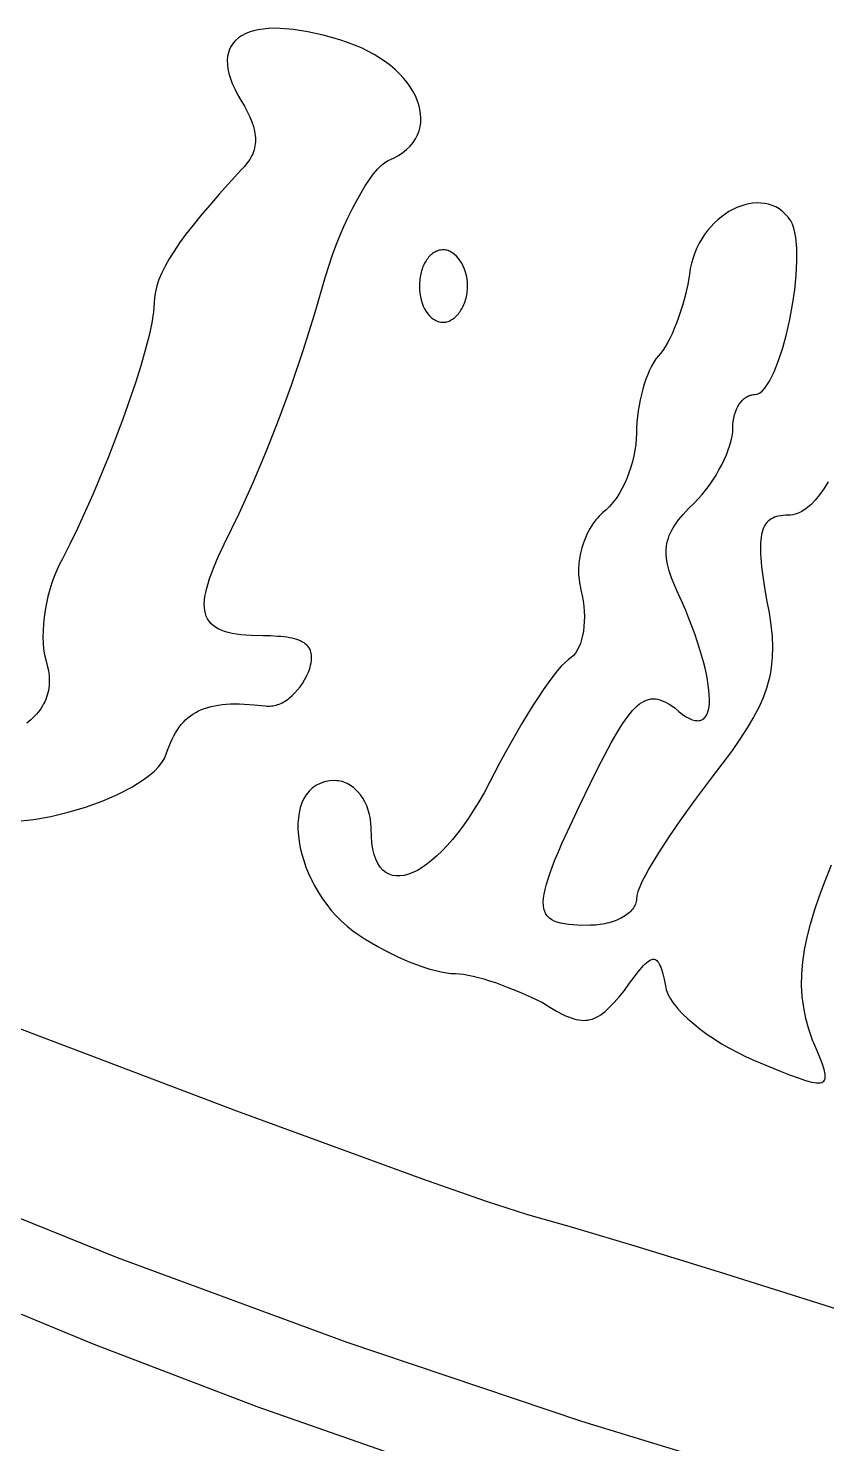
# Model space of a CAD drawing. Extents: x 0.98 to 7.44, y -5.29 to -1.05.
# Drawn here: x 6.6469 to 6.6929, y -2.1837 to -2.1022 of the extents above; entities that cross this region are included whole.
import ezdxf

# ---------------------------------------------------------------- set-up
doc = ezdxf.new("R2010")
doc.units = 0
doc.header["$MEASUREMENT"] = 0
doc.layers.add('BLACK', color=7, linetype='CONTINUOUS')

msp = doc.modelspace()

# ---------------------------------------------------------------- linework, layer by layer
at = {"layer": 'BLACK', "linetype": 'CONTINUOUS'}
for p, q in [((6.660183, -2.102326), (6.659913, -2.102388)), ((6.660473, -2.102281), (6.660183, -2.102326)), ((6.660783, -2.102252), (6.660473, -2.102281)), ((6.661113, -2.10224), (6.660783, -2.102252)), ((6.661461, -2.102244), (6.661113, -2.10224)), ((6.662214, -2.102304), (6.661461, -2.102244)), ((6.663039, -2.102435), (6.662214, -2.102304)), ((6.658745, -2.10309), (6.658629, -2.10326)), ((6.658884, -2.102934), (6.658745, -2.10309)), ((6.659046, -2.102794), (6.658884, -2.102934)), ((6.65923, -2.102669), (6.659046, -2.102794)), ((6.659436, -2.10256), (6.65923, -2.102669)), ((6.659664, -2.102466), (6.659436, -2.10256)), ((6.659913, -2.102388), (6.659664, -2.102466)), ((6.663932, -2.102637), (6.663039, -2.102435)), ((6.66489, -2.102912), (6.663932, -2.102637)), ((6.665323, -2.103051), (6.66489, -2.102912)), ((6.665738, -2.103204), (6.665323, -2.103051)), ((6.658425, -2.103857), (6.658406, -2.104084)), ((6.658469, -2.103644), (6.658425, -2.103857)), ((6.658537, -2.103444), (6.658469, -2.103644)), ((6.658629, -2.10326), (6.658537, -2.103444)), ((6.666132, -2.103372), (6.665738, -2.103204)), ((6.666508, -2.103553), (6.666132, -2.103372)), ((6.666863, -2.103746), (6.666508, -2.103553)), ((6.667197, -2.10395), (6.666863, -2.103746)), ((6.667511, -2.104164), (6.667197, -2.10395)), ((6.658406, -2.104084), (6.658412, -2.104326)), ((6.658412, -2.104326), (6.658444, -2.10458)), ((6.658444, -2.10458), (6.658501, -2.104849)), ((6.667805, -2.104388), (6.667511, -2.104164)), ((6.668076, -2.10462), (6.667805, -2.104388)), ((6.668326, -2.104859), (6.668076, -2.10462)), ((6.658501, -2.104849), (6.658586, -2.10513)), ((6.658586, -2.10513), (6.658697, -2.105425)), ((6.658697, -2.105425), (6.658835, -2.105732)), ((6.668554, -2.105104), (6.668326, -2.104859)), ((6.66876, -2.105354), (6.668554, -2.105104)), ((6.668943, -2.105608), (6.66876, -2.105354)), ((6.669102, -2.105865), (6.668943, -2.105608)), ((6.658835, -2.105732), (6.659001, -2.106052)), ((6.659001, -2.106052), (6.659196, -2.106385)), ((6.659196, -2.106385), (6.659391, -2.106715)), ((6.669239, -2.106124), (6.669102, -2.105865)), ((6.669352, -2.106385), (6.669239, -2.106124)), ((6.669441, -2.106645), (6.669352, -2.106385)), ((6.659391, -2.106715), (6.65956, -2.107031)), ((6.65956, -2.107031), (6.659703, -2.107332)), ((6.669505, -2.106904), (6.669441, -2.106645)), ((6.669545, -2.107161), (6.669505, -2.106904)), ((6.66956, -2.107415), (6.669545, -2.107161)), ((6.659703, -2.107332), (6.659821, -2.107619)), ((6.659821, -2.107619), (6.659912, -2.107895)), ((6.659912, -2.107895), (6.659977, -2.10816)), ((6.669451, -2.108149), (6.669513, -2.107911)), ((6.669513, -2.107911), (6.669549, -2.107666)), ((6.669549, -2.107666), (6.66956, -2.107415)), ((6.659977, -2.10816), (6.66, -2.108288)), ((6.66, -2.108288), (6.660016, -2.108414)), ((6.660016, -2.108414), (6.660026, -2.108537)), ((6.660026, -2.108778), (6.660016, -2.108896)), ((6.660026, -2.108537), (6.660029, -2.108659)), ((6.660029, -2.108659), (6.660026, -2.108778)), ((6.668936, -2.109024), (6.669106, -2.108819)), ((6.669106, -2.108819), (6.669248, -2.108605)), ((6.669248, -2.108605), (6.669363, -2.108381)), ((6.669363, -2.108381), (6.669451, -2.108149)), ((6.659765, -2.109676), (6.659703, -2.109783)), ((6.659821, -2.109568), (6.659765, -2.109676)), ((6.659869, -2.10946), (6.659821, -2.109568)), ((6.659912, -2.10935), (6.659869, -2.10946)), ((6.659947, -2.109238), (6.659912, -2.10935)), ((6.659977, -2.109126), (6.659947, -2.109238)), ((6.66, -2.109012), (6.659977, -2.109126)), ((6.660016, -2.108896), (6.66, -2.109012)), ((6.667979, -2.109719), (6.668261, -2.109565)), ((6.668261, -2.109565), (6.668514, -2.109398)), ((6.668514, -2.109398), (6.668739, -2.109217)), ((6.668739, -2.109217), (6.668936, -2.109024)), ((6.659196, -2.110412), (6.657944, -2.111789)), ((6.659391, -2.110204), (6.659196, -2.110412)), ((6.65956, -2.109994), (6.659391, -2.110204)), ((6.659703, -2.109783), (6.65956, -2.109994)), ((6.66683, -2.110625), (6.667057, -2.110353)), ((6.667057, -2.110353), (6.667273, -2.110132)), ((6.667273, -2.110132), (6.667478, -2.109965)), ((6.667478, -2.109965), (6.667668, -2.109857)), ((6.667668, -2.109857), (6.667979, -2.109719)), ((6.666109, -2.11171), (6.666354, -2.111307)), ((6.666354, -2.111307), (6.666595, -2.110944)), ((6.666595, -2.110944), (6.66683, -2.110625)), ((6.657944, -2.111789), (6.657393, -2.112419)), ((6.665862, -2.112149), (6.666109, -2.11171)), ((6.657393, -2.112419), (6.656891, -2.113012)), ((6.66537, -2.11312), (6.665615, -2.11262)), ((6.665615, -2.11262), (6.665862, -2.112149)), ((6.687081, -2.112937), (6.686865, -2.113096)), ((6.687303, -2.112795), (6.687081, -2.112937)), ((6.687529, -2.112669), (6.687303, -2.112795)), ((6.687758, -2.112561), (6.687529, -2.112669)), ((6.68799, -2.11247), (6.687758, -2.112561)), ((6.688222, -2.112397), (6.68799, -2.11247)), ((6.688455, -2.112343), (6.688222, -2.112397)), ((6.688687, -2.112308), (6.688455, -2.112343)), ((6.688916, -2.112292), (6.688687, -2.112308)), ((6.689143, -2.112297), (6.688916, -2.112292)), ((6.689365, -2.112322), (6.689143, -2.112297)), ((6.689582, -2.112369), (6.689365, -2.112322)), ((6.689792, -2.112437), (6.689582, -2.112369)), ((6.689995, -2.112527), (6.689792, -2.112437)), ((6.69019, -2.11264), (6.689995, -2.112527)), ((6.690375, -2.112776), (6.69019, -2.11264)), ((6.690549, -2.112936), (6.690375, -2.112776)), ((6.690712, -2.11312), (6.690549, -2.112936)), ((6.656436, -2.113572), (6.656027, -2.114099)), ((6.656891, -2.113012), (6.656436, -2.113572)), ((6.664894, -2.114193), (6.665129, -2.113646)), ((6.665129, -2.113646), (6.66537, -2.11312)), ((6.686259, -2.113662), (6.686075, -2.113879)), ((6.686453, -2.113458), (6.686259, -2.113662)), ((6.686655, -2.113269), (6.686453, -2.113458)), ((6.686865, -2.113096), (6.686655, -2.113269)), ((6.690862, -2.113329), (6.690712, -2.11312)), ((6.690958, -2.113517), (6.690862, -2.113329)), ((6.691039, -2.113739), (6.690958, -2.113517)), ((6.691104, -2.113993), (6.691039, -2.113739)), ((6.656027, -2.114099), (6.655662, -2.114596)), ((6.664668, -2.114758), (6.664894, -2.114193)), ((6.68574, -2.114354), (6.685591, -2.114611)), ((6.685901, -2.11411), (6.68574, -2.114354)), ((6.686075, -2.113879), (6.685901, -2.11411)), ((6.691154, -2.114277), (6.691104, -2.113993)), ((6.691213, -2.114922), (6.691154, -2.114277)), ((6.655341, -2.115065), (6.655063, -2.115508)), ((6.655662, -2.114596), (6.655341, -2.115065)), ((6.664247, -2.115927), (6.664451, -2.115337)), ((6.664451, -2.115337), (6.664668, -2.114758)), ((6.670057, -2.115362), (6.670003, -2.115421)), ((6.670113, -2.115307), (6.670057, -2.115362)), ((6.670171, -2.115255), (6.670113, -2.115307)), ((6.670231, -2.115208), (6.670171, -2.115255)), ((6.670294, -2.115165), (6.670231, -2.115208)), ((6.670358, -2.115127), (6.670294, -2.115165)), ((6.670425, -2.115093), (6.670358, -2.115127)), ((6.670493, -2.115064), (6.670425, -2.115093)), ((6.670563, -2.11504), (6.670493, -2.115064)), ((6.670635, -2.115021), (6.670563, -2.11504)), ((6.670709, -2.115007), (6.670635, -2.115021)), ((6.670785, -2.114999), (6.670709, -2.115007)), ((6.670862, -2.114996), (6.670785, -2.114999)), ((6.670927, -2.114999), (6.670862, -2.114996)), ((6.670992, -2.115007), (6.670927, -2.114999)), ((6.671057, -2.115021), (6.670992, -2.115007)), ((6.671121, -2.11504), (6.671057, -2.115021)), ((6.671185, -2.115064), (6.671121, -2.11504)), ((6.671248, -2.115093), (6.671185, -2.115064)), ((6.671311, -2.115127), (6.671248, -2.115093)), ((6.671372, -2.115165), (6.671311, -2.115127)), ((6.671492, -2.115255), (6.671372, -2.115165)), ((6.671607, -2.115362), (6.671492, -2.115255)), ((6.671716, -2.115484), (6.671607, -2.115362)), ((6.685337, -2.11516), (6.685233, -2.115451)), ((6.685456, -2.11488), (6.685337, -2.11516)), ((6.685591, -2.114611), (6.685456, -2.11488)), ((6.69122, -2.115653), (6.691213, -2.114922)), ((6.654825, -2.115927), (6.654628, -2.116324)), ((6.655063, -2.115508), (6.654825, -2.115927)), ((6.664057, -2.116524), (6.664247, -2.115927)), ((6.669599, -2.116193), (6.669573, -2.116285)), ((6.669628, -2.116104), (6.669599, -2.116193)), ((6.669659, -2.116016), (6.669628, -2.116104)), ((6.669693, -2.115932), (6.669659, -2.116016)), ((6.66973, -2.11585), (6.669693, -2.115932)), ((6.669769, -2.11577), (6.66973, -2.11585)), ((6.669811, -2.115694), (6.669769, -2.11577)), ((6.669855, -2.115621), (6.669811, -2.115694)), ((6.669902, -2.115551), (6.669855, -2.115621)), ((6.669951, -2.115484), (6.669902, -2.115551)), ((6.670003, -2.115421), (6.669951, -2.115484)), ((6.671817, -2.115621), (6.671716, -2.115484)), ((6.671911, -2.11577), (6.671817, -2.115621)), ((6.671995, -2.115932), (6.671911, -2.11577)), ((6.672069, -2.116104), (6.671995, -2.115932)), ((6.672132, -2.116285), (6.672069, -2.116104)), ((6.685078, -2.116064), (6.685029, -2.116385)), ((6.685146, -2.115752), (6.685078, -2.116064)), ((6.685233, -2.115451), (6.685146, -2.115752)), ((6.691179, -2.116449), (6.69122, -2.115653)), ((6.654469, -2.116701), (6.654348, -2.117061)), ((6.654628, -2.116324), (6.654469, -2.116701)), ((6.663424, -2.118707), (6.664057, -2.116524)), ((6.669475, -2.116975), (6.669473, -2.117079)), ((6.66948, -2.116873), (6.669475, -2.116975)), ((6.669488, -2.116771), (6.66948, -2.116873)), ((6.669499, -2.116671), (6.669488, -2.116771)), ((6.669513, -2.116572), (6.669499, -2.116671)), ((6.66953, -2.116474), (6.669513, -2.116572)), ((6.66955, -2.116379), (6.66953, -2.116474)), ((6.669573, -2.116285), (6.66955, -2.116379)), ((6.672182, -2.116474), (6.672132, -2.116285)), ((6.67222, -2.116671), (6.672182, -2.116474)), ((6.672243, -2.116873), (6.67222, -2.116671)), ((6.672251, -2.117079), (6.672243, -2.116873)), ((6.684971, -2.11675), (6.684907, -2.117079)), ((6.685029, -2.116385), (6.684971, -2.11675)), ((6.691094, -2.117287), (6.691179, -2.116449)), ((6.654212, -2.117734), (6.654196, -2.118051)), ((6.654262, -2.117404), (6.654212, -2.117734)), ((6.654348, -2.117061), (6.654262, -2.117404)), ((6.669473, -2.117079), (6.66948, -2.117286)), ((6.66948, -2.117286), (6.669499, -2.117488)), ((6.669499, -2.117488), (6.66953, -2.117684)), ((6.66953, -2.117684), (6.669573, -2.117873)), ((6.672132, -2.117873), (6.672159, -2.11778)), ((6.672159, -2.11778), (6.672182, -2.117684)), ((6.672182, -2.117684), (6.672203, -2.117587)), ((6.672203, -2.117587), (6.67222, -2.117488)), ((6.67222, -2.117488), (6.672233, -2.117387)), ((6.672233, -2.117387), (6.672243, -2.117286)), ((6.672243, -2.117286), (6.672249, -2.117183)), ((6.672249, -2.117183), (6.672251, -2.117079)), ((6.684819, -2.117483), (6.684727, -2.117845)), ((6.6849, -2.117117), (6.684819, -2.117483)), ((6.684907, -2.117079), (6.6849, -2.117117)), ((6.69097, -2.118146), (6.691094, -2.117287)), ((6.654161, -2.11856), (6.65406, -2.119191)), ((6.654196, -2.118051), (6.654161, -2.11856)), ((6.669573, -2.117873), (6.669628, -2.118055)), ((6.669628, -2.118055), (6.669693, -2.118227)), ((6.669693, -2.118227), (6.669769, -2.118388)), ((6.669769, -2.118388), (6.669855, -2.118537)), ((6.669855, -2.118537), (6.669951, -2.118674)), ((6.671716, -2.118674), (6.671767, -2.118607)), ((6.671767, -2.118607), (6.671817, -2.118537)), ((6.671817, -2.118537), (6.671865, -2.118464)), ((6.671865, -2.118464), (6.671911, -2.118388)), ((6.671911, -2.118388), (6.671954, -2.118309)), ((6.671954, -2.118309), (6.671995, -2.118227)), ((6.671995, -2.118227), (6.672033, -2.118142)), ((6.672033, -2.118142), (6.672069, -2.118055)), ((6.672069, -2.118055), (6.672102, -2.117965)), ((6.672102, -2.117965), (6.672132, -2.117873)), ((6.684519, -2.11855), (6.684403, -2.118889)), ((6.684627, -2.118202), (6.684519, -2.11855)), ((6.684727, -2.117845), (6.684627, -2.118202)), ((6.69081, -2.119006), (6.69097, -2.118146)), ((6.65406, -2.119191), (6.653899, -2.11993)), ((6.662774, -2.120788), (6.663424, -2.118707)), ((6.669951, -2.118674), (6.670057, -2.118796)), ((6.670057, -2.118796), (6.670113, -2.118852)), ((6.670113, -2.118852), (6.670171, -2.118903)), ((6.670171, -2.118903), (6.670231, -2.11895)), ((6.670231, -2.11895), (6.670294, -2.118993)), ((6.670294, -2.118993), (6.670358, -2.119032)), ((6.670358, -2.119032), (6.670425, -2.119065)), ((6.670425, -2.119065), (6.670493, -2.119094)), ((6.670493, -2.119094), (6.670563, -2.119119)), ((6.670563, -2.119119), (6.670635, -2.119138)), ((6.670635, -2.119138), (6.670709, -2.119151)), ((6.670709, -2.119151), (6.670785, -2.11916)), ((6.670785, -2.11916), (6.670862, -2.119162)), ((6.670862, -2.119162), (6.670927, -2.11916)), ((6.670927, -2.11916), (6.670992, -2.119151)), ((6.670992, -2.119151), (6.671057, -2.119138)), ((6.671057, -2.119138), (6.671121, -2.119119)), ((6.671121, -2.119119), (6.671185, -2.119094)), ((6.671185, -2.119094), (6.671248, -2.119065)), ((6.671248, -2.119065), (6.671311, -2.119032)), ((6.671311, -2.119032), (6.671372, -2.118993)), ((6.671372, -2.118993), (6.671433, -2.11895)), ((6.671433, -2.11895), (6.671492, -2.118903)), ((6.671492, -2.118903), (6.67155, -2.118852)), ((6.67155, -2.118852), (6.671607, -2.118796)), ((6.671607, -2.118796), (6.671662, -2.118737)), ((6.671662, -2.118737), (6.671716, -2.118674)), ((6.684282, -2.119215), (6.684156, -2.119526)), ((6.684403, -2.118889), (6.684282, -2.119215)), ((6.69062, -2.119845), (6.69081, -2.119006)), ((6.653899, -2.11993), (6.653683, -2.120762)), ((6.683894, -2.120096), (6.683759, -2.12035)), ((6.684027, -2.11982), (6.683894, -2.120096)), ((6.684156, -2.119526), (6.684027, -2.11982)), ((6.690402, -2.120641), (6.69062, -2.119845)), ((6.653683, -2.120762), (6.653419, -2.121673)), ((6.662101, -2.122781), (6.662774, -2.120788)), ((6.683355, -2.120961), (6.683223, -2.121107)), ((6.683489, -2.120784), (6.683355, -2.120961)), ((6.683624, -2.12058), (6.683489, -2.120784)), ((6.683759, -2.12035), (6.683624, -2.12058)), ((6.690163, -2.121373), (6.690402, -2.120641)), ((6.653419, -2.121673), (6.653112, -2.122649)), ((6.682735, -2.121919), (6.682626, -2.122171)), ((6.68285, -2.121684), (6.682735, -2.121919)), ((6.68297, -2.121469), (6.68285, -2.121684)), ((6.683095, -2.121276), (6.68297, -2.121469)), ((6.683223, -2.121107), (6.683095, -2.121276)), ((6.689905, -2.12202), (6.690163, -2.121373)), ((6.653112, -2.122649), (6.65239, -2.124735)), ((6.682426, -2.122722), (6.682338, -2.123017)), ((6.682523, -2.12244), (6.682426, -2.122722)), ((6.682626, -2.122171), (6.682523, -2.12244)), ((6.689494, -2.122785), (6.689634, -2.122561)), ((6.689634, -2.122561), (6.689905, -2.12202)), ((6.6614, -2.124701), (6.662101, -2.122781)), ((6.682257, -2.123321), (6.682186, -2.123632)), ((6.682338, -2.123017), (6.682257, -2.123321)), ((6.688181, -2.123556), (6.688235, -2.123514)), ((6.688235, -2.123514), (6.688291, -2.123477)), ((6.688291, -2.123477), (6.688347, -2.123443)), ((6.688347, -2.123443), (6.688406, -2.123413)), ((6.688406, -2.123413), (6.688465, -2.123388)), ((6.688465, -2.123388), (6.688526, -2.123367)), ((6.688526, -2.123367), (6.688588, -2.123351)), ((6.688588, -2.123351), (6.68865, -2.123339)), ((6.68865, -2.123339), (6.688714, -2.123331)), ((6.688714, -2.123331), (6.688779, -2.123329)), ((6.688779, -2.123329), (6.688922, -2.123306)), ((6.688922, -2.123306), (6.689066, -2.123237)), ((6.689066, -2.123237), (6.68921, -2.123125)), ((6.68921, -2.123125), (6.689353, -2.122973)), ((6.689353, -2.122973), (6.689494, -2.122785)), ((6.682071, -2.124271), (6.682029, -2.124594)), ((6.682123, -2.12395), (6.682071, -2.124271)), ((6.682186, -2.123632), (6.682123, -2.12395)), ((6.687627, -2.124501), (6.687679, -2.12433)), ((6.687679, -2.12433), (6.687741, -2.12417)), ((6.687741, -2.12417), (6.687813, -2.124021)), ((6.687813, -2.124021), (6.687893, -2.123885)), ((6.687893, -2.123885), (6.687982, -2.123761)), ((6.687982, -2.123761), (6.688078, -2.123651)), ((6.688078, -2.123651), (6.688181, -2.123556)), ((6.65239, -2.124735), (6.651564, -2.126907)), ((6.660667, -2.126562), (6.6614, -2.124701)), ((6.681999, -2.124916), (6.68198, -2.125236)), ((6.682029, -2.124594), (6.681999, -2.124916)), ((6.687529, -2.125274), (6.687535, -2.125069)), ((6.687535, -2.125069), (6.687554, -2.124871)), ((6.687554, -2.124871), (6.687585, -2.124682)), ((6.687585, -2.124682), (6.687627, -2.124501)), ((6.681964, -2.125868), (6.681935, -2.126193)), ((6.681973, -2.125551), (6.681964, -2.125868)), ((6.68198, -2.125236), (6.681973, -2.125551)), ((6.687357, -2.126239), (6.687431, -2.125976)), ((6.687431, -2.125976), (6.687485, -2.125726)), ((6.687485, -2.125726), (6.687518, -2.125491)), ((6.687518, -2.125491), (6.687529, -2.125274)), ((6.659896, -2.128379), (6.660667, -2.126562)), ((6.681889, -2.126522), (6.681826, -2.126853)), ((6.681935, -2.126193), (6.681889, -2.126522)), ((6.687029, -2.127082), (6.687155, -2.126795)), ((6.687155, -2.126795), (6.687265, -2.126513)), ((6.687265, -2.126513), (6.687357, -2.126239)), ((6.651564, -2.126907), (6.65068, -2.129047)), ((6.681651, -2.127514), (6.681541, -2.127839)), ((6.681746, -2.127185), (6.681651, -2.127514)), ((6.681826, -2.126853), (6.681746, -2.127185)), ((6.68673, -2.127668), (6.686887, -2.127374)), ((6.686887, -2.127374), (6.687029, -2.127082)), ((6.659084, -2.130167), (6.659896, -2.128379)), ((6.681418, -2.128155), (6.681281, -2.128463)), ((6.681541, -2.127839), (6.681418, -2.128155)), ((6.686181, -2.128535), (6.686376, -2.12825)), ((6.686376, -2.12825), (6.686559, -2.12796)), ((6.686559, -2.12796), (6.68673, -2.127668)), ((6.693018, -2.128345), (6.692772, -2.128746)), ((6.65068, -2.129047), (6.649783, -2.131041)), ((6.680972, -2.129038), (6.680801, -2.129301)), ((6.681132, -2.128758), (6.680972, -2.129038)), ((6.681281, -2.128463), (6.681132, -2.128758)), ((6.685538, -2.129337), (6.685761, -2.129081)), ((6.685761, -2.129081), (6.685976, -2.128813)), ((6.685976, -2.128813), (6.686181, -2.128535)), ((6.692523, -2.129101), (6.692271, -2.129409)), ((6.692772, -2.128746), (6.692523, -2.129101)), ((6.680234, -2.129964), (6.680029, -2.130135)), ((6.680431, -2.129767), (6.680234, -2.129964)), ((6.680621, -2.129545), (6.680431, -2.129767)), ((6.680801, -2.129301), (6.680621, -2.129545)), ((6.684662, -2.130228), (6.684963, -2.12991)), ((6.684963, -2.12991), (6.685307, -2.129579)), ((6.685307, -2.129579), (6.685538, -2.129337)), ((6.691503, -2.130056), (6.691244, -2.130176)), ((6.691761, -2.129887), (6.691503, -2.130056)), ((6.692017, -2.129672), (6.691761, -2.129887)), ((6.692271, -2.129409), (6.692017, -2.129672)), ((6.658223, -2.13194), (6.659084, -2.130167)), ((6.679465, -2.130775), (6.679306, -2.131024)), ((6.679639, -2.130542), (6.679465, -2.130775)), ((6.679731, -2.130433), (6.679639, -2.130542)), ((6.679827, -2.130328), (6.679731, -2.130433)), ((6.679926, -2.130229), (6.679827, -2.130328)), ((6.680029, -2.130135), (6.679926, -2.130229)), ((6.684088, -2.13099), (6.684183, -2.13084)), ((6.684183, -2.13084), (6.684402, -2.130537)), ((6.684402, -2.130537), (6.684662, -2.130228)), ((6.689412, -2.130786), (6.689352, -2.130885)), ((6.68948, -2.130697), (6.689412, -2.130786)), ((6.689555, -2.130618), (6.68948, -2.130697)), ((6.689637, -2.130548), (6.689555, -2.130618)), ((6.689727, -2.130486), (6.689637, -2.130548)), ((6.689825, -2.130434), (6.689727, -2.130486)), ((6.68993, -2.130389), (6.689825, -2.130434)), ((6.690042, -2.130352), (6.68993, -2.130389)), ((6.690163, -2.130323), (6.690042, -2.130352)), ((6.690291, -2.130301), (6.690163, -2.130323)), ((6.690427, -2.130285), (6.690291, -2.130301)), ((6.690571, -2.130276), (6.690427, -2.130285)), ((6.690723, -2.130274), (6.690571, -2.130276)), ((6.690854, -2.130267), (6.690723, -2.130274)), ((6.690984, -2.130249), (6.690854, -2.130267)), ((6.691244, -2.130176), (6.690984, -2.130249)), ((6.649783, -2.131041), (6.649343, -2.131948)), ((6.679035, -2.131565), (6.678924, -2.131853)), ((6.679163, -2.131289), (6.679035, -2.131565)), ((6.679306, -2.131024), (6.679163, -2.131289)), ((6.683768, -2.131748), (6.683812, -2.131594)), ((6.683812, -2.131594), (6.683866, -2.131442)), ((6.683866, -2.131442), (6.68393, -2.131291)), ((6.68393, -2.131291), (6.684004, -2.13114)), ((6.684004, -2.13114), (6.684088, -2.13099)), ((6.689155, -2.131542), (6.689136, -2.131709)), ((6.689181, -2.131388), (6.689155, -2.131542)), ((6.689213, -2.131246), (6.689181, -2.131388)), ((6.689252, -2.131115), (6.689213, -2.131246)), ((6.689298, -2.130995), (6.689252, -2.131115)), ((6.689352, -2.130885), (6.689298, -2.130995)), ((6.649343, -2.131948), (6.648918, -2.132774)), ((6.657887, -2.132663), (6.658223, -2.13194)), ((6.678755, -2.132451), (6.678698, -2.132758)), ((6.678831, -2.132149), (6.678755, -2.132451)), ((6.678924, -2.131853), (6.678831, -2.132149)), ((6.68369, -2.132387), (6.683695, -2.132223)), ((6.683695, -2.132555), (6.68369, -2.132387)), ((6.683695, -2.132223), (6.683709, -2.132062)), ((6.683709, -2.132062), (6.683734, -2.131904)), ((6.683734, -2.131904), (6.683768, -2.131748)), ((6.689124, -2.131888), (6.689119, -2.132079)), ((6.689119, -2.132079), (6.68912, -2.132284)), ((6.68912, -2.132284), (6.689127, -2.132502)), ((6.689136, -2.131709), (6.689124, -2.131888)), ((6.689127, -2.132502), (6.689141, -2.132734)), ((6.648742, -2.133097), (6.64858, -2.13344)), ((6.648918, -2.132774), (6.648742, -2.133097)), ((6.657489, -2.133631), (6.657607, -2.133323)), ((6.657607, -2.133323), (6.657887, -2.132663)), ((6.67866, -2.133067), (6.678642, -2.133377)), ((6.678698, -2.132758), (6.67866, -2.133067)), ((6.683709, -2.132727), (6.683695, -2.132555)), ((6.683733, -2.132904), (6.683709, -2.132727)), ((6.683766, -2.133086), (6.683733, -2.132904)), ((6.683861, -2.133466), (6.683766, -2.133086)), ((6.689141, -2.132734), (6.689162, -2.132981)), ((6.689162, -2.132981), (6.689188, -2.133242)), ((6.689188, -2.133242), (6.689221, -2.133518)), ((6.648431, -2.1338), (6.648297, -2.134173)), ((6.64858, -2.13344), (6.648431, -2.1338)), ((6.657296, -2.134201), (6.657385, -2.133923)), ((6.657385, -2.133923), (6.657489, -2.133631)), ((6.678642, -2.133377), (6.678644, -2.133685)), ((6.678644, -2.133685), (6.678667, -2.133989)), ((6.678667, -2.133989), (6.678712, -2.134288)), ((6.683994, -2.133871), (6.683861, -2.133466)), ((6.684164, -2.134305), (6.683994, -2.133871)), ((6.689221, -2.133518), (6.689259, -2.133809)), ((6.689259, -2.133809), (6.689355, -2.134439)), ((6.648073, -2.134949), (6.647984, -2.135345)), ((6.648178, -2.134557), (6.648073, -2.134949)), ((6.648297, -2.134173), (6.648178, -2.134557)), ((6.657095, -2.135171), (6.657122, -2.134949)), ((6.657122, -2.134949), (6.657165, -2.134713)), ((6.657165, -2.134713), (6.657223, -2.134464)), ((6.657223, -2.134464), (6.657296, -2.134201)), ((6.678712, -2.134288), (6.678743, -2.134435)), ((6.678743, -2.134435), (6.678779, -2.134579)), ((6.678779, -2.134579), (6.678849, -2.134891)), ((6.678849, -2.134891), (6.678903, -2.135202)), ((6.68437, -2.134772), (6.684164, -2.134305)), ((6.684612, -2.135274), (6.68437, -2.134772)), ((6.689355, -2.134439), (6.689473, -2.135135)), ((6.647911, -2.135742), (6.647854, -2.136138)), ((6.647984, -2.135345), (6.647911, -2.135742)), ((6.657083, -2.13538), (6.657095, -2.135171)), ((6.657088, -2.135576), (6.657083, -2.13538)), ((6.657109, -2.13576), (6.657088, -2.135576)), ((6.657146, -2.135931), (6.657109, -2.13576)), ((6.678903, -2.135202), (6.678942, -2.135509)), ((6.678942, -2.135509), (6.678966, -2.135812)), ((6.684814, -2.135749), (6.684612, -2.135274)), ((6.685001, -2.136213), (6.684814, -2.135749)), ((6.689473, -2.135135), (6.689613, -2.135888)), ((6.647814, -2.136529), (6.647791, -2.136913)), ((6.647854, -2.136138), (6.647814, -2.136529)), ((6.657199, -2.13609), (6.657146, -2.135931)), ((6.657269, -2.136237), (6.657199, -2.13609)), ((6.657356, -2.136372), (6.657269, -2.136237)), ((6.65746, -2.136497), (6.657356, -2.136372)), ((6.657582, -2.13661), (6.65746, -2.136497)), ((6.678969, -2.136396), (6.67895, -2.136674)), ((6.678966, -2.135812), (6.678975, -2.136108)), ((6.678975, -2.136108), (6.678969, -2.136396)), ((6.685175, -2.136665), (6.685001, -2.136213)), ((6.689613, -2.135888), (6.689718, -2.13659)), ((6.647791, -2.136913), (6.647785, -2.137285)), ((6.647785, -2.137285), (6.647797, -2.137644)), ((6.657721, -2.136713), (6.657582, -2.13661)), ((6.657877, -2.136805), (6.657721, -2.136713)), ((6.658051, -2.136887), (6.657877, -2.136805)), ((6.658243, -2.13696), (6.658051, -2.136887)), ((6.658453, -2.137023), (6.658243, -2.13696)), ((6.658681, -2.137076), (6.658453, -2.137023)), ((6.658928, -2.137121), (6.658681, -2.137076)), ((6.659194, -2.137156), (6.658928, -2.137121)), ((6.659478, -2.137184), (6.659194, -2.137156)), ((6.659781, -2.137203), (6.659478, -2.137184)), ((6.660446, -2.137218), (6.659781, -2.137203)), ((6.660893, -2.137225), (6.660446, -2.137218)), ((6.6613, -2.137245), (6.660893, -2.137225)), ((6.661487, -2.13726), (6.6613, -2.137245)), ((6.661665, -2.137279), (6.661487, -2.13726)), ((6.661833, -2.137302), (6.661665, -2.137279)), ((6.661991, -2.137329), (6.661833, -2.137302)), ((6.662139, -2.137359), (6.661991, -2.137329)), ((6.662277, -2.137393), (6.662139, -2.137359)), ((6.662406, -2.137432), (6.662277, -2.137393)), ((6.678872, -2.137194), (6.678814, -2.137433)), ((6.678918, -2.13694), (6.678872, -2.137194)), ((6.67895, -2.136674), (6.678918, -2.13694)), ((6.685335, -2.137103), (6.685175, -2.136665)), ((6.685481, -2.137527), (6.685335, -2.137103)), ((6.689718, -2.13659), (6.689786, -2.137249)), ((6.689786, -2.137249), (6.689814, -2.137873)), ((6.647797, -2.137644), (6.647828, -2.137986)), ((6.647828, -2.137986), (6.647877, -2.138308)), ((6.662526, -2.137474), (6.662406, -2.137432)), ((6.662636, -2.137521), (6.662526, -2.137474)), ((6.662737, -2.137572), (6.662636, -2.137521)), ((6.662828, -2.137627), (6.662737, -2.137572)), ((6.662911, -2.137687), (6.662828, -2.137627)), ((6.662985, -2.137751), (6.662911, -2.137687)), ((6.663049, -2.137819), (6.662985, -2.137751)), ((6.663105, -2.137893), (6.663049, -2.137819)), ((6.663153, -2.137971), (6.663105, -2.137893)), ((6.663192, -2.138054), (6.663153, -2.137971)), ((6.663222, -2.138141), (6.663192, -2.138054)), ((6.663244, -2.138234), (6.663222, -2.138141)), ((6.678464, -2.13821), (6.678349, -2.138351)), ((6.678568, -2.138046), (6.678464, -2.13821)), ((6.678662, -2.13786), (6.678568, -2.138046)), ((6.678744, -2.137656), (6.678662, -2.13786)), ((6.678814, -2.137433), (6.678744, -2.137656)), ((6.685613, -2.137936), (6.685481, -2.137527)), ((6.685732, -2.13833), (6.685613, -2.137936)), ((6.689814, -2.137873), (6.689801, -2.13847)), ((6.647877, -2.138308), (6.647946, -2.138607)), ((6.647946, -2.138607), (6.648037, -2.138916)), ((6.648037, -2.138916), (6.648102, -2.139219)), ((6.663133, -2.139161), (6.663174, -2.139026)), ((6.663174, -2.139026), (6.663207, -2.138897)), ((6.663207, -2.138897), (6.663233, -2.138773)), ((6.663233, -2.138773), (6.663251, -2.138655)), ((6.663258, -2.138331), (6.663244, -2.138234)), ((6.663251, -2.138655), (6.663261, -2.138542)), ((6.663264, -2.138434), (6.663258, -2.138331)), ((6.663261, -2.138542), (6.663264, -2.138434)), ((6.677647, -2.138964), (6.677412, -2.139236)), ((6.677861, -2.138743), (6.677647, -2.138964)), ((6.678054, -2.138576), (6.677861, -2.138743)), ((6.678142, -2.138515), (6.678054, -2.138576)), ((6.678223, -2.138468), (6.678142, -2.138515)), ((6.678349, -2.138351), (6.678223, -2.138468)), ((6.685836, -2.138709), (6.685732, -2.13833)), ((6.685927, -2.139071), (6.685836, -2.138709)), ((6.689801, -2.13847), (6.689744, -2.139046)), ((6.648102, -2.139219), (6.648125, -2.139367)), ((6.648125, -2.139367), (6.648141, -2.139514)), ((6.648141, -2.139514), (6.648151, -2.139659)), ((6.648151, -2.139659), (6.648154, -2.139803)), ((6.648154, -2.139803), (6.648151, -2.139944)), ((6.662731, -2.139957), (6.662857, -2.139749)), ((6.662857, -2.139749), (6.662975, -2.139531)), ((6.662975, -2.139531), (6.663084, -2.139301)), ((6.663084, -2.139301), (6.663133, -2.139161)), ((6.677159, -2.139555), (6.67689, -2.139918)), ((6.677412, -2.139236), (6.677159, -2.139555)), ((6.686004, -2.139416), (6.685927, -2.139071)), ((6.686067, -2.139743), (6.686004, -2.139416)), ((6.686116, -2.140051), (6.686067, -2.139743)), ((6.689642, -2.13961), (6.689572, -2.13989)), ((6.689699, -2.139329), (6.689642, -2.13961)), ((6.689744, -2.139046), (6.689699, -2.139329)), ((6.648037, -2.140623), (6.647994, -2.140753)), ((6.648073, -2.140491), (6.648037, -2.140623)), ((6.648102, -2.140357), (6.648073, -2.140491)), ((6.648125, -2.140222), (6.648102, -2.140357)), ((6.648141, -2.140084), (6.648125, -2.140222)), ((6.648151, -2.139944), (6.648141, -2.140084)), ((6.661991, -2.140794), (6.662151, -2.140656)), ((6.662151, -2.140656), (6.662306, -2.140503)), ((6.662306, -2.140503), (6.662454, -2.140334)), ((6.662454, -2.140334), (6.662596, -2.140152)), ((6.662596, -2.140152), (6.662731, -2.139957)), ((6.676608, -2.140321), (6.676314, -2.14076)), ((6.67689, -2.139918), (6.676608, -2.140321)), ((6.686152, -2.140341), (6.686116, -2.140051)), ((6.686173, -2.140611), (6.686152, -2.140341)), ((6.686181, -2.140861), (6.686173, -2.140611)), ((6.689491, -2.140169), (6.689289, -2.140732)), ((6.689572, -2.13989), (6.689491, -2.140169)), ((6.647685, -2.141372), (6.647604, -2.14149)), ((6.64776, -2.141253), (6.647685, -2.141372)), ((6.647828, -2.141131), (6.64776, -2.141253)), ((6.64789, -2.141007), (6.647828, -2.141131)), ((6.647946, -2.140881), (6.64789, -2.141007)), ((6.647994, -2.140753), (6.647946, -2.140881)), ((6.656748, -2.141541), (6.656918, -2.141464)), ((6.656918, -2.141464), (6.657096, -2.141395)), ((6.657096, -2.141395), (6.657282, -2.141335)), ((6.657282, -2.141335), (6.657477, -2.141282)), ((6.657477, -2.141282), (6.65768, -2.141238)), ((6.65768, -2.141238), (6.657893, -2.141202)), ((6.657893, -2.141202), (6.658115, -2.141173)), ((6.658115, -2.141173), (6.658347, -2.141152)), ((6.658347, -2.141152), (6.658589, -2.141139)), ((6.658589, -2.141139), (6.658841, -2.141133)), ((6.658841, -2.141133), (6.659104, -2.141134)), ((6.659104, -2.141134), (6.659377, -2.141143)), ((6.659377, -2.141143), (6.659957, -2.141181)), ((6.659957, -2.141181), (6.660584, -2.141246)), ((6.660584, -2.141246), (6.660676, -2.141256)), ((6.660676, -2.141256), (6.660767, -2.141261)), ((6.660767, -2.141261), (6.660858, -2.14126)), ((6.660858, -2.14126), (6.660948, -2.141253)), ((6.660948, -2.141253), (6.661039, -2.141242)), ((6.661039, -2.141242), (6.661129, -2.141225)), ((6.661129, -2.141225), (6.661218, -2.141203)), ((6.661218, -2.141203), (6.661307, -2.141176)), ((6.661307, -2.141176), (6.661395, -2.141145)), ((6.661395, -2.141145), (6.661483, -2.141108)), ((6.661483, -2.141108), (6.66157, -2.141067)), ((6.66157, -2.141067), (6.661656, -2.141021)), ((6.661656, -2.141021), (6.661741, -2.140971)), ((6.661741, -2.140971), (6.661826, -2.140916)), ((6.661826, -2.140916), (6.661909, -2.140857)), ((6.661909, -2.140857), (6.661991, -2.140794)), ((6.67601, -2.141231), (6.675698, -2.141731)), ((6.676314, -2.14076), (6.67601, -2.141231)), ((6.681754, -2.141516), (6.681891, -2.141372)), ((6.681891, -2.141372), (6.682025, -2.141246)), ((6.682025, -2.141246), (6.682158, -2.141137)), ((6.682158, -2.141137), (6.682289, -2.141047)), ((6.682289, -2.141047), (6.682419, -2.140973)), ((6.682419, -2.140973), (6.682548, -2.140916)), ((6.682548, -2.140916), (6.682676, -2.140875)), ((6.682676, -2.140875), (6.682805, -2.14085)), ((6.682805, -2.14085), (6.682934, -2.140841)), ((6.682934, -2.140841), (6.683065, -2.140846)), ((6.683065, -2.140846), (6.683197, -2.140867)), ((6.683197, -2.140867), (6.68333, -2.140901)), ((6.68333, -2.140901), (6.683466, -2.14095)), ((6.683466, -2.14095), (6.683605, -2.141011)), ((6.683605, -2.141011), (6.683892, -2.141174)), ((6.683892, -2.141174), (6.684196, -2.141385)), ((6.684196, -2.141385), (6.684423, -2.141577)), ((6.686121, -2.141482), (6.686155, -2.141297)), ((6.686155, -2.141297), (6.686175, -2.14109)), ((6.686175, -2.14109), (6.686181, -2.140861)), ((6.689035, -2.141306), (6.688726, -2.141899)), ((6.689289, -2.140732), (6.689035, -2.141306)), ((6.647099, -2.142045), (6.646852, -2.142251)), ((6.647213, -2.141938), (6.647099, -2.142045)), ((6.647321, -2.14183), (6.647213, -2.141938)), ((6.647421, -2.141719), (6.647321, -2.14183)), ((6.647516, -2.141605), (6.647421, -2.141719)), ((6.647604, -2.14149), (6.647516, -2.141605)), ((6.655759, -2.142327), (6.655881, -2.142188)), ((6.655881, -2.142188), (6.656008, -2.142057)), ((6.656008, -2.142057), (6.656142, -2.141936)), ((6.656142, -2.141936), (6.656283, -2.141824)), ((6.656283, -2.141824), (6.656431, -2.141721)), ((6.656431, -2.141721), (6.656585, -2.141627)), ((6.656585, -2.141627), (6.656748, -2.141541)), ((6.67538, -2.142257), (6.675059, -2.142804)), ((6.675698, -2.141731), (6.67538, -2.142257)), ((6.680856, -2.142791), (6.681172, -2.142286)), ((6.681172, -2.142286), (6.681471, -2.141862)), ((6.681471, -2.141862), (6.681754, -2.141516)), ((6.684423, -2.141577), (6.684637, -2.141739)), ((6.684637, -2.141739), (6.684836, -2.14187)), ((6.684836, -2.14187), (6.685022, -2.141971)), ((6.685022, -2.141971), (6.685194, -2.142043)), ((6.685194, -2.142043), (6.685353, -2.142086)), ((6.685353, -2.142086), (6.685427, -2.142097)), ((6.685427, -2.142097), (6.685497, -2.142102)), ((6.685497, -2.142102), (6.685564, -2.142099)), ((6.685564, -2.142099), (6.685628, -2.14209)), ((6.685628, -2.14209), (6.685688, -2.142074)), ((6.685688, -2.142074), (6.685745, -2.142051)), ((6.685745, -2.142051), (6.685798, -2.142022)), ((6.685798, -2.142022), (6.685848, -2.141987)), ((6.685848, -2.141987), (6.685894, -2.141945)), ((6.685894, -2.141945), (6.685937, -2.141897)), ((6.685937, -2.141897), (6.686012, -2.141783)), ((6.686012, -2.141783), (6.686073, -2.141644)), ((6.686073, -2.141644), (6.686121, -2.141482)), ((6.688726, -2.141899), (6.68836, -2.142517)), ((6.655232, -2.143169), (6.655327, -2.142981)), ((6.655327, -2.142981), (6.655427, -2.142803)), ((6.655427, -2.142803), (6.655533, -2.142635)), ((6.655533, -2.142635), (6.655643, -2.142476)), ((6.655643, -2.142476), (6.655759, -2.142327)), ((6.675059, -2.142804), (6.674737, -2.143369)), ((6.680517, -2.143381), (6.680856, -2.142791)), ((6.68836, -2.142517), (6.687934, -2.143171)), ((6.65489, -2.144024), (6.65497, -2.143794)), ((6.65497, -2.143794), (6.655053, -2.143576)), ((6.655053, -2.143576), (6.65514, -2.143367)), ((6.65514, -2.143367), (6.655232, -2.143169)), ((6.674737, -2.143369), (6.674414, -2.143948)), ((6.680153, -2.144058), (6.680517, -2.143381)), ((6.687447, -2.143866), (6.686896, -2.14461)), ((6.687934, -2.143171), (6.687447, -2.143866)), ((6.654442, -2.144762), (6.654637, -2.144517)), ((6.654637, -2.144517), (6.654787, -2.144271)), ((6.654787, -2.144271), (6.65489, -2.144024)), ((6.674094, -2.144538), (6.673779, -2.145135)), ((6.674414, -2.143948), (6.674094, -2.144538)), ((6.67976, -2.144827), (6.680153, -2.144058)), ((6.686896, -2.14461), (6.686279, -2.145412)), ((6.652909, -2.145927), (6.653622, -2.145476)), ((6.653622, -2.145476), (6.653932, -2.145242)), ((6.653932, -2.145242), (6.654206, -2.145004)), ((6.654206, -2.145004), (6.654442, -2.144762)), ((6.673779, -2.145135), (6.67349, -2.145707)), ((6.679334, -2.14569), (6.67976, -2.144827)), ((6.686279, -2.145412), (6.685416, -2.146554)), ((6.651191, -2.146736), (6.65209, -2.146349)), ((6.65209, -2.146349), (6.652909, -2.145927)), ((6.662956, -2.146361), (6.662818, -2.146589)), ((6.663118, -2.146157), (6.662956, -2.146361)), ((6.663304, -2.14598), (6.663118, -2.146157)), ((6.663516, -2.145831), (6.663304, -2.14598)), ((6.663752, -2.145711), (6.663516, -2.145831)), ((6.664013, -2.145624), (6.663752, -2.145711)), ((6.6643, -2.14557), (6.664013, -2.145624)), ((6.664612, -2.145551), (6.6643, -2.14557)), ((6.664716, -2.145555), (6.664612, -2.145551)), ((6.664819, -2.145566), (6.664716, -2.145555)), ((6.66492, -2.145584), (6.664819, -2.145566)), ((6.665021, -2.145608), (6.66492, -2.145584)), ((6.66512, -2.145639), (6.665021, -2.145608)), ((6.665217, -2.145677), (6.66512, -2.145639)), ((6.665313, -2.145721), (6.665217, -2.145677)), ((6.665406, -2.145771), (6.665313, -2.145721)), ((6.665498, -2.145826), (6.665406, -2.145771)), ((6.665588, -2.145888), (6.665498, -2.145826)), ((6.665675, -2.145955), (6.665588, -2.145888)), ((6.66576, -2.146027), (6.665675, -2.145955)), ((6.665921, -2.146188), (6.66576, -2.146027)), ((6.666071, -2.146367), (6.665921, -2.146188)), ((6.673196, -2.146252), (6.672898, -2.14677)), ((6.67349, -2.145707), (6.673196, -2.146252)), ((6.6787, -2.146995), (6.679334, -2.14569)), ((6.649248, -2.147374), (6.650236, -2.14708)), ((6.650236, -2.14708), (6.651191, -2.146736)), ((6.662613, -2.147109), (6.662545, -2.147399)), ((6.662703, -2.146839), (6.662613, -2.147109)), ((6.662818, -2.146589), (6.662703, -2.146839)), ((6.666207, -2.146565), (6.666071, -2.146367)), ((6.666329, -2.146779), (6.666207, -2.146565)), ((6.666436, -2.147008), (6.666329, -2.146779)), ((6.666526, -2.147251), (6.666436, -2.147008)), ((6.672898, -2.14677), (6.672597, -2.14726)), ((6.678149, -2.148156), (6.6787, -2.146995)), ((6.685416, -2.146554), (6.68461, -2.147669)), ((6.646332, -2.147887), (6.647271, -2.147785)), ((6.647271, -2.147785), (6.648251, -2.147611)), ((6.648251, -2.147611), (6.649248, -2.147374)), ((6.6625, -2.147705), (6.662479, -2.148025)), ((6.662545, -2.147399), (6.6625, -2.147705)), ((6.666599, -2.147505), (6.666526, -2.147251)), ((6.666652, -2.147771), (6.666599, -2.147505)), ((6.666684, -2.148046), (6.666652, -2.147771)), ((6.672294, -2.147722), (6.671991, -2.148155)), ((6.672597, -2.14726), (6.672294, -2.147722)), ((6.68461, -2.147669), (6.683879, -2.148733)), ((6.662479, -2.148025), (6.662479, -2.148359)), ((6.662479, -2.148359), (6.662502, -2.148704)), ((6.662502, -2.148704), (6.662546, -2.149058)), ((6.666693, -2.148187), (6.666684, -2.148046)), ((6.666696, -2.148329), (6.666693, -2.148187)), ((6.666707, -2.148753), (6.666696, -2.148329)), ((6.666742, -2.14914), (6.666707, -2.148753)), ((6.671686, -2.148559), (6.671383, -2.148935)), ((6.671991, -2.148155), (6.671686, -2.148559)), ((6.677683, -2.14918), (6.678149, -2.148156)), ((6.683879, -2.148733), (6.683241, -2.149718)), ((6.662546, -2.149058), (6.662612, -2.14942)), ((6.662612, -2.14942), (6.6627, -2.149787)), ((6.666798, -2.14949), (6.666742, -2.14914)), ((6.666875, -2.149804), (6.666798, -2.14949)), ((6.670782, -2.149596), (6.670486, -2.149882)), ((6.671081, -2.14928), (6.670782, -2.149596)), ((6.671383, -2.148935), (6.671081, -2.14928)), ((6.677482, -2.149643), (6.677683, -2.14918)), ((6.6627, -2.149787), (6.662808, -2.150157)), ((6.662808, -2.150157), (6.662937, -2.150529)), ((6.666971, -2.150082), (6.666875, -2.149804)), ((6.667087, -2.150323), (6.666971, -2.150082)), ((6.667221, -2.15053), (6.667087, -2.150323)), ((6.669909, -2.150362), (6.669629, -2.150555)), ((6.670195, -2.150137), (6.669909, -2.150362)), ((6.670486, -2.149882), (6.670195, -2.150137)), ((6.677141, -2.150479), (6.677301, -2.150076)), ((6.677301, -2.150076), (6.677482, -2.149643)), ((6.683241, -2.149718), (6.682713, -2.150599)), ((6.692846, -2.15132), (6.69322, -2.150404)), ((6.662937, -2.150529), (6.663087, -2.150901)), ((6.663087, -2.150901), (6.663256, -2.151271)), ((6.667373, -2.150701), (6.667221, -2.15053)), ((6.66754, -2.150838), (6.667373, -2.150701)), ((6.667723, -2.15094), (6.66754, -2.150838)), ((6.66792, -2.151007), (6.667723, -2.15094)), ((6.668131, -2.151042), (6.66792, -2.151007)), ((6.668355, -2.151042), (6.668131, -2.151042)), ((6.66859, -2.15101), (6.668355, -2.151042)), ((6.668836, -2.150944), (6.66859, -2.15101)), ((6.669091, -2.150846), (6.668836, -2.150944)), ((6.669356, -2.150717), (6.669091, -2.150846)), ((6.669629, -2.150555), (6.669356, -2.150717)), ((6.676788, -2.151518), (6.676885, -2.151199)), ((6.676885, -2.151199), (6.677003, -2.150853)), ((6.677003, -2.150853), (6.677141, -2.150479)), ((6.682496, -2.150992), (6.682314, -2.15135)), ((6.682713, -2.150599), (6.682496, -2.150992)), ((6.663256, -2.151271), (6.663446, -2.151637)), ((6.663446, -2.151637), (6.663655, -2.151997)), ((6.663655, -2.151997), (6.663884, -2.152349)), ((6.676657, -2.15208), (6.676712, -2.151811)), ((6.676712, -2.151811), (6.676788, -2.151518)), ((6.682061, -2.151945), (6.681996, -2.152175)), ((6.682168, -2.151668), (6.682061, -2.151945)), ((6.682314, -2.15135), (6.682168, -2.151668)), ((6.692517, -2.152191), (6.692846, -2.15132)), ((6.663884, -2.152349), (6.664131, -2.152692)), ((6.664131, -2.152692), (6.664398, -2.153023)), ((6.676609, -2.152548), (6.676622, -2.152325)), ((6.676616, -2.152749), (6.676609, -2.152548)), ((6.676644, -2.152929), (6.676616, -2.152749)), ((6.676622, -2.152325), (6.676657, -2.15208)), ((6.681804, -2.152878), (6.681754, -2.152947)), ((6.681848, -2.152807), (6.681804, -2.152878)), ((6.681886, -2.152735), (6.681848, -2.152807)), ((6.681917, -2.152662), (6.681886, -2.152735)), ((6.681941, -2.152587), (6.681917, -2.152662)), ((6.681959, -2.152511), (6.681941, -2.152587)), ((6.68197, -2.152435), (6.681959, -2.152511)), ((6.681973, -2.152357), (6.68197, -2.152435)), ((6.681996, -2.152175), (6.681973, -2.152357)), ((6.692234, -2.153021), (6.692517, -2.152191)), ((6.664398, -2.153023), (6.664683, -2.153341)), ((6.664683, -2.153341), (6.664986, -2.153643)), ((6.664986, -2.153643), (6.665307, -2.153928)), ((6.676692, -2.15309), (6.676644, -2.152929)), ((6.676761, -2.153233), (6.676692, -2.15309)), ((6.676851, -2.153358), (6.676761, -2.153233)), ((6.676962, -2.153467), (6.676851, -2.153358)), ((6.677093, -2.15356), (6.676962, -2.153467)), ((6.677245, -2.153639), (6.677093, -2.15356)), ((6.677417, -2.153705), (6.677245, -2.153639)), ((6.680517, -2.153698), (6.680397, -2.153732)), ((6.680633, -2.153661), (6.680517, -2.153698)), ((6.680746, -2.153621), (6.680633, -2.153661)), ((6.680855, -2.153578), (6.680746, -2.153621)), ((6.68096, -2.153532), (6.680855, -2.153578)), ((6.681061, -2.153484), (6.68096, -2.153532)), ((6.681157, -2.153433), (6.681061, -2.153484)), ((6.681249, -2.15338), (6.681157, -2.153433)), ((6.681337, -2.153324), (6.681249, -2.15338)), ((6.68142, -2.153267), (6.681337, -2.153324)), ((6.681497, -2.153207), (6.68142, -2.153267)), ((6.68157, -2.153144), (6.681497, -2.153207)), ((6.681637, -2.153081), (6.68157, -2.153144)), ((6.681698, -2.153015), (6.681637, -2.153081)), ((6.681754, -2.152947), (6.681698, -2.153015)), ((6.691996, -2.153813), (6.692234, -2.153021)), ((6.665307, -2.153928), (6.665645, -2.154195)), ((6.665645, -2.154195), (6.666001, -2.15444)), ((6.666001, -2.15444), (6.666347, -2.154671)), ((6.67761, -2.153759), (6.677417, -2.153705)), ((6.677823, -2.153802), (6.67761, -2.153759)), ((6.678057, -2.153834), (6.677823, -2.153802)), ((6.678311, -2.153858), (6.678057, -2.153834)), ((6.678585, -2.153874), (6.678311, -2.153858)), ((6.679196, -2.153885), (6.678585, -2.153874)), ((6.679338, -2.153883), (6.679196, -2.153885)), ((6.679479, -2.153877), (6.679338, -2.153883)), ((6.679617, -2.153867), (6.679479, -2.153877)), ((6.679754, -2.153853), (6.679617, -2.153867)), ((6.679888, -2.153836), (6.679754, -2.153853)), ((6.680019, -2.153815), (6.679888, -2.153836)), ((6.680148, -2.153791), (6.680019, -2.153815)), ((6.680274, -2.153763), (6.680148, -2.153791)), ((6.680397, -2.153732), (6.680274, -2.153763)), ((6.691804, -2.154572), (6.691996, -2.153813)), ((6.666347, -2.154671), (6.666707, -2.154895)), ((6.666707, -2.154895), (6.667077, -2.155109)), ((6.667077, -2.155109), (6.667455, -2.155315)), ((6.667455, -2.155315), (6.667838, -2.15551)), ((6.691557, -2.156003), (6.691658, -2.155301)), ((6.691658, -2.155301), (6.691804, -2.154572)), ((6.667838, -2.15551), (6.668223, -2.155693)), ((6.668223, -2.155693), (6.668607, -2.155863)), ((6.668607, -2.155863), (6.668987, -2.15602)), ((6.668987, -2.15602), (6.669361, -2.156162)), ((6.68239, -2.156197), (6.682481, -2.156104)), ((6.682481, -2.156104), (6.682567, -2.156025)), ((6.682567, -2.156025), (6.682649, -2.15596)), ((6.682649, -2.15596), (6.682725, -2.155907)), ((6.682725, -2.155907), (6.682797, -2.155868)), ((6.682797, -2.155868), (6.682864, -2.155842)), ((6.682864, -2.155842), (6.682928, -2.155829)), ((6.682928, -2.155829), (6.682988, -2.155829)), ((6.682988, -2.155829), (6.683045, -2.155842)), ((6.683045, -2.155842), (6.683099, -2.155868)), ((6.683099, -2.155868), (6.683149, -2.155907)), ((6.683149, -2.155907), (6.683197, -2.155958)), ((6.683197, -2.155958), (6.683243, -2.156023)), ((6.683243, -2.156023), (6.683287, -2.1561)), ((6.683287, -2.1561), (6.68333, -2.156189)), ((6.691501, -2.156682), (6.691557, -2.156003)), ((6.669361, -2.156162), (6.669726, -2.156289)), ((6.669726, -2.156289), (6.670078, -2.156399)), ((6.670078, -2.156399), (6.670415, -2.156491)), ((6.670415, -2.156491), (6.670735, -2.156564)), ((6.670735, -2.156564), (6.671033, -2.156618)), ((6.671033, -2.156618), (6.671308, -2.156651)), ((6.671308, -2.156651), (6.671557, -2.156662)), ((6.671557, -2.156662), (6.671778, -2.156672)), ((6.671778, -2.156672), (6.672022, -2.1567)), ((6.672022, -2.1567), (6.672288, -2.156745)), ((6.672288, -2.156745), (6.672572, -2.156806)), ((6.672572, -2.156806), (6.672873, -2.156881)), ((6.672873, -2.156881), (6.673188, -2.15697)), ((6.681576, -2.15722), (6.681842, -2.156859)), ((6.681842, -2.156859), (6.68208, -2.156554)), ((6.68208, -2.156554), (6.682292, -2.156302)), ((6.682292, -2.156302), (6.68239, -2.156197)), ((6.68333, -2.156189), (6.683371, -2.156292)), ((6.683371, -2.156292), (6.68341, -2.156407)), ((6.68341, -2.156407), (6.683487, -2.156674)), ((6.683487, -2.156674), (6.683563, -2.156991)), ((6.691492, -2.157342), (6.691501, -2.156682)), ((6.673188, -2.15697), (6.673513, -2.157071)), ((6.673513, -2.157071), (6.673848, -2.157183)), ((6.673848, -2.157183), (6.674535, -2.157436)), ((6.674535, -2.157436), (6.675229, -2.157717)), ((6.675229, -2.157717), (6.675909, -2.158018)), ((6.680977, -2.158003), (6.681279, -2.157635)), ((6.681279, -2.157635), (6.681576, -2.15722)), ((6.683563, -2.156991), (6.68364, -2.157357)), ((6.68364, -2.157357), (6.683659, -2.157476)), ((6.683659, -2.157476), (6.683692, -2.157599)), ((6.683692, -2.157599), (6.683736, -2.157726)), ((6.683736, -2.157726), (6.683792, -2.157855)), ((6.691527, -2.157987), (6.691492, -2.157342)), ((6.675909, -2.158018), (6.676557, -2.158329)), ((6.676557, -2.158329), (6.67698, -2.158596)), ((6.680427, -2.158603), (6.680694, -2.158325)), ((6.680694, -2.158325), (6.680977, -2.158003)), ((6.683792, -2.157855), (6.68386, -2.157988)), ((6.68386, -2.157988), (6.68394, -2.158123)), ((6.68394, -2.158123), (6.68403, -2.158261)), ((6.68403, -2.158261), (6.68413, -2.158401)), ((6.68413, -2.158401), (6.684241, -2.158542)), ((6.684241, -2.158542), (6.684362, -2.158686)), ((6.691609, -2.15862), (6.691527, -2.157987)), ((6.67698, -2.158596), (6.677369, -2.158823)), ((6.677369, -2.158823), (6.677726, -2.159011)), ((6.677726, -2.159011), (6.677895, -2.15909)), ((6.677895, -2.15909), (6.678056, -2.159158)), ((6.678056, -2.159158), (6.678212, -2.159216)), ((6.678212, -2.159216), (6.678362, -2.159265)), ((6.678362, -2.159265), (6.678508, -2.159303)), ((6.678508, -2.159303), (6.678649, -2.15933)), ((6.678649, -2.15933), (6.678786, -2.159347)), ((6.678786, -2.159347), (6.67892, -2.159354)), ((6.67892, -2.159354), (6.67905, -2.15935)), ((6.67905, -2.15935), (6.679178, -2.159336)), ((6.679178, -2.159336), (6.679304, -2.159311)), ((6.679304, -2.159311), (6.679429, -2.159276)), ((6.679429, -2.159276), (6.679552, -2.15923)), ((6.679552, -2.15923), (6.679675, -2.159173)), ((6.679675, -2.159173), (6.679798, -2.159105)), ((6.679798, -2.159105), (6.679921, -2.159027)), ((6.679921, -2.159027), (6.680045, -2.158937)), ((6.680045, -2.158937), (6.68017, -2.158837)), ((6.68017, -2.158837), (6.680297, -2.158726)), ((6.680297, -2.158726), (6.680427, -2.158603)), ((6.684362, -2.158686), (6.684631, -2.158976)), ((6.684631, -2.158976), (6.684936, -2.159268)), ((6.684936, -2.159268), (6.685272, -2.159562)), ((6.691736, -2.159245), (6.691609, -2.15862)), ((6.691908, -2.159865), (6.691736, -2.159245)), ((6.658953, -2.164579), (6.645645, -2.159536)), ((6.685272, -2.159562), (6.685638, -2.159854)), ((6.685638, -2.159854), (6.68603, -2.160141)), ((6.68603, -2.160141), (6.686446, -2.160423)), ((6.692126, -2.160485), (6.691908, -2.159865)), ((6.686446, -2.160423), (6.686882, -2.160697)), ((6.686882, -2.160697), (6.687337, -2.16096)), ((6.687337, -2.16096), (6.687806, -2.16121)), ((6.69239, -2.161107), (6.692126, -2.160485)), ((6.687806, -2.16121), (6.688288, -2.161445)), ((6.688288, -2.161445), (6.688779, -2.161662)), ((6.688779, -2.161662), (6.69021, -2.162254)), ((6.692557, -2.161522), (6.69239, -2.161107)), ((6.692691, -2.161883), (6.692557, -2.161522)), ((6.69021, -2.162254), (6.690794, -2.162484)), ((6.690794, -2.162484), (6.691296, -2.162669)), ((6.692787, -2.16219), (6.692691, -2.161883)), ((6.692841, -2.162444), (6.692787, -2.16219)), ((6.692837, -2.162727), (6.692851, -2.162646)), ((6.692852, -2.162551), (6.692841, -2.162444)), ((6.692851, -2.162646), (6.692852, -2.162551)), ((6.691296, -2.162669), (6.69172, -2.162809)), ((6.69172, -2.162809), (6.69207, -2.162903)), ((6.69207, -2.162903), (6.69235, -2.162949)), ((6.69235, -2.162949), (6.692465, -2.162954)), ((6.692465, -2.162954), (6.692564, -2.162947)), ((6.692564, -2.162947), (6.692647, -2.162928)), ((6.692647, -2.162928), (6.692716, -2.162897)), ((6.692716, -2.162897), (6.69277, -2.162853)), ((6.69277, -2.162853), (6.69281, -2.162796)), ((6.69281, -2.162796), (6.692837, -2.162727)), ((6.669604, -2.168477), (6.658953, -2.164579)), ((6.639186, -2.167814), (6.652067, -2.173002)), ((6.673347, -2.169784), (6.669604, -2.168477)), ((6.675723, -2.170551), (6.673347, -2.169784)), ((6.678239, -2.171252), (6.675723, -2.170551)), ((6.682095, -2.172409), (6.678239, -2.171252)), ((6.686759, -2.173852), (6.682095, -2.172409)), ((6.652067, -2.173002), (6.665289, -2.177878)), ((6.691696, -2.175412), (6.686759, -2.173852)), ((6.650747, -2.178021), (6.641256, -2.174107)), ((6.696613, -2.176973), (6.691696, -2.175412)), ((6.660137, -2.181611), (6.650747, -2.178021)), ((6.665289, -2.177878), (6.67881, -2.182424)), ((6.669339, -2.184834), (6.660137, -2.181611)), ((6.67881, -2.182424), (6.692584, -2.186627))]:
    msp.add_line(p, q, dxfattribs=at)

doc.saveas('drawing.dxf')
